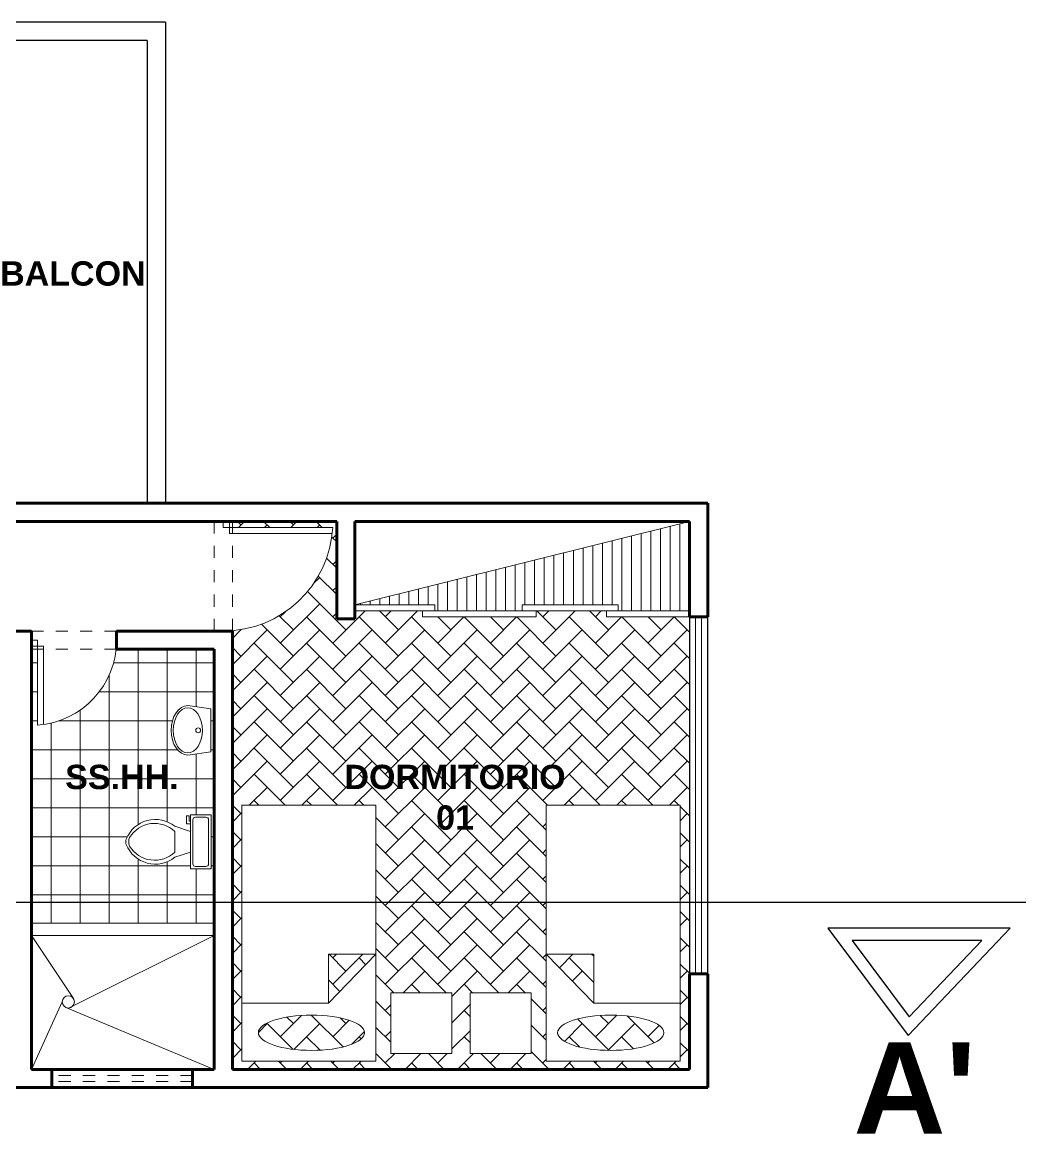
# Model space of a CAD drawing. Header units: millimetres. Extents: x 287 to 445, y 520 to 576.
# Drawn here: x 420.95 to 429.19, y 565.4 to 574.53 of the extents above; entities that cross this region are included whole.
import ezdxf

# ---------------------------------------------------------------- set-up
doc = ezdxf.new("R2010")
doc.units = ezdxf.units.MM
doc.header["$LTSCALE"] = 0.015
doc.linetypes.add('DASHED2', pattern=[9.525, 6.35, -3.175])
doc.layers.add('01 Corte', color=10, linetype='Continuous')
for name, color, linetype, lineweight in [('Muebles', 11, 'Continuous', 20), ('Muros', 41, 'Continuous', 60), ('Muros Bajos', 20, 'Continuous', 30), ('Proyecciones', 46, 'Continuous', 0), ('Puertas', 31, 'Continuous', 20), ('Texto', 133, 'Continuous', 20), ('Texturas', 38, 'Continuous', 0), ('Ventanas', 130, 'Continuous', 20)]:
    doc.layers.add(name, color=color, linetype=linetype, lineweight=lineweight)

# ---------------------------------------------------------------- blocks, each defined once
blk = doc.blocks.new('lavado 02')
at = {"layer": 'Muebles', "linetype": 'Continuous'}
for p, q in [((419.4792, 542.2666), (419.5047, 542.4545)), ((419.5047, 542.4545), (419.859, 542.4545)), ((419.5047, 542.4542), (419.5048, 542.4542)), ((419.8588, 542.4542), (419.859, 542.4542)), ((419.859, 542.4545), (419.885, 542.2666)), ((419.5502, 542.3512), (419.527, 542.3331)), ((419.5784, 542.3661), (419.5502, 542.3512)), ((419.6106, 542.3771), (419.5784, 542.3661)), ((419.6455, 542.384), (419.6106, 542.3771)), ((419.6818, 542.3863), (419.6455, 542.384)), ((419.7182, 542.384), (419.6818, 542.3863)), ((419.7531, 542.3771), (419.7182, 542.384)), ((419.7853, 542.3661), (419.7531, 542.3771)), ((419.8135, 542.3512), (419.7853, 542.3661)), ((419.8367, 542.3331), (419.8135, 542.3512)), ((419.4826, 542.2399), (419.4792, 542.2666)), ((419.4992, 542.2899), (419.4961, 542.2666)), ((419.4961, 542.2666), (419.4992, 542.2432)), ((419.5098, 542.3124), (419.4992, 542.2899)), ((419.527, 542.3331), (419.5098, 542.3124)), ((419.8539, 542.3124), (419.8367, 542.3331)), ((419.8645, 542.2899), (419.8539, 542.3124)), ((419.868, 542.2666), (419.8645, 542.2899)), ((419.8645, 542.2432), (419.868, 542.2666)), ((419.885, 542.2666), (419.8811, 542.2399)), ((419.4942, 542.2142), (419.4826, 542.2399)), ((419.5129, 542.1906), (419.4942, 542.2142)), ((419.4992, 542.2432), (419.5098, 542.2208)), ((419.5098, 542.2208), (419.527, 542.2001)), ((419.5382, 542.1698), (419.5129, 542.1906)), ((419.527, 542.2001), (419.5502, 542.1819)), ((419.569, 542.1528), (419.5382, 542.1698)), ((419.5502, 542.1819), (419.5784, 542.167)), ((419.5784, 542.167), (419.6106, 542.156)), ((419.7531, 542.156), (419.7853, 542.167)), ((419.7853, 542.167), (419.8135, 542.1819)), ((419.8255, 542.1698), (419.7947, 542.1528)), ((419.8135, 542.1819), (419.8367, 542.2001)), ((419.8507, 542.1906), (419.8255, 542.1698)), ((419.8367, 542.2001), (419.8539, 542.2208)), ((419.8695, 542.2142), (419.8507, 542.1906)), ((419.8539, 542.2208), (419.8645, 542.2432)), ((419.8811, 542.2399), (419.8695, 542.2142)), ((419.6041, 542.1402), (419.569, 542.1528)), ((419.6422, 542.1324), (419.6041, 542.1402)), ((419.6106, 542.156), (419.6455, 542.1492)), ((419.6818, 542.1298), (419.6422, 542.1324)), ((419.6455, 542.1492), (419.6818, 542.1469)), ((419.6818, 542.1469), (419.7182, 542.1492)), ((419.7215, 542.1324), (419.6818, 542.1298)), ((419.7182, 542.1492), (419.7531, 542.156)), ((419.7596, 542.1402), (419.7215, 542.1324)), ((419.7947, 542.1528), (419.7596, 542.1402))]:
    blk.add_line(p, q, dxfattribs=at)
blk.add_circle((419.6818, 542.3518), 0.0203, dxfattribs=at)
blk = doc.blocks.new('inodoro 02')
at = {"layer": 'Muebles'}
for p, q in [((418.6054, 542.4578, 0.0856), (418.6054, 542.9032, 0.0856)), ((418.6054, 542.9032, 0.0856), (418.7751, 542.9032, 0.0856)), ((418.7751, 542.9032, 0.0856), (418.7751, 542.4578, 0.0856)), ((418.8069, 542.8926, 0.0856), (418.7857, 542.8926, 0.0856)), ((418.7857, 542.8926, 0.0856), (418.7857, 542.8502, 0.0856)), ((418.8069, 542.829, 0.0856), (418.8069, 542.8926, 0.0856)), ((418.6266, 542.5002, 0.0856), (418.6266, 542.8608, 0.0856)), ((418.6478, 542.882, 0.0856), (418.7327, 542.882, 0.0856)), ((418.7539, 542.8608, 0.0856), (418.7539, 542.5002, 0.0856)), ((418.7857, 542.8502, 0.0856), (418.7751, 542.8502, 0.0856)), ((418.7751, 542.829, 0.0856), (418.8069, 542.829, 0.0856)), ((418.7751, 542.7654, 0.0856), (418.9024, 542.8078, 0.0856)), ((418.9024, 542.5957, 0.0856), (418.9024, 542.7654, 0.0856)), ((418.7751, 542.5957, 0.0856), (418.9024, 542.5532, 0.0856)), ((418.7751, 542.4578, 0.0856), (418.6054, 542.4578, 0.0856)), ((418.7327, 542.479, 0.0856), (418.6478, 542.479, 0.0856))]:
    blk.add_line(p, q, dxfattribs=at)
for centre, radius, start, end in [((418.6452, 542.8635, 0.0856), 0.0187, 81.8699, 188.1301), ((418.7353, 542.8635, 0.0856), 0.0187, 351.8699, 98.1301), ((419.0632, 542.6059, 0.0856), 0.2581, 22.02857, 128.53089), ((419.0682, 542.5914, 0.0856), 0.2403, 31.05318, 133.63227), ((419.1967, 542.6805, 0.0856), 0.0848, 335.73183, 24.26818), ((419.0632, 542.7552, 0.0856), 0.2581, 231.46929, 337.97157), ((419.0682, 542.7696, 0.0856), 0.2403, 226.36791, 328.94699), ((419.2205, 542.6805, 0.0856), 0.0848, 344.86053, 15.13947), ((418.6452, 542.4976, 0.0856), 0.0187, 171.8699, 278.1301), ((418.7353, 542.4976, 0.0856), 0.0187, 261.8699, 8.1301)]:
    blk.add_arc(centre, radius, start, end, dxfattribs=at)
blk = doc.blocks.new('Cama P12')
at = {"layer": 'Muebles'}
for p, q in [((428.7934, 546.4088), (428.7934, 544.3088)), ((429.8934, 546.4088), (428.7934, 546.4088)), ((429.8934, 544.3088), (429.8934, 546.4088)), ((430.0164, 546.3476), (430.0164, 545.8476)), ((430.5164, 546.3476), (430.0164, 546.3476)), ((430.5164, 545.8476), (430.5164, 546.3476)), ((429.5037, 545.9346), (428.7934, 545.9346)), ((429.5037, 545.9346), (429.5037, 545.5315)), ((429.8934, 545.5315), (429.5037, 545.9346)), ((430.0164, 545.8476), (430.5164, 545.8476)), ((429.5037, 545.5315), (429.8934, 545.5315)), ((428.7934, 544.3088), (429.8934, 544.3088))]:
    blk.add_line(p, q, dxfattribs=at)
at = {"layer": 'Muebles', "extrusion": (0, 0, -1)}
blk.add_ellipse((429.3638, 546.1765), major_axis=(-0.4359, 0), ratio=0.332956, dxfattribs=at)
blk = doc.blocks.new('P02')
at = {"layer": 'Proyecciones', "linetype": 'DASHED2'}
for p, q in [((454.1652, 543.0906), (454.8652, 543.0906)), ((454.1652, 542.9406), (454.8652, 542.9406))]:
    blk.add_line(p, q, dxfattribs=at)
at = {"layer": 'Puertas'}
for p, q in [((454.2152, 543.7138), (454.2152, 543.0156)), ((454.2652, 543.7084), (454.2652, 543.0656)), ((454.1652, 543.0656), (454.2652, 543.0656)), ((454.1652, 543.0156), (454.2152, 543.0156))]:
    blk.add_line(p, q, dxfattribs=at)
blk.add_arc((454.1652, 543.0156), 0.7, 0, 85.90396, dxfattribs=at)
blk = doc.blocks.new('p04')
at = {"layer": 'Proyecciones', "linetype": 'DASHED2'}
for p, q in [((451.0947, 543.0787), (451.9947, 543.0787)), ((451.0947, 542.9287), (451.9947, 542.9287))]:
    blk.add_line(p, q, dxfattribs=at)
at = {"layer": 'Puertas'}
for p, q in [((451.1447, 543.9023), (451.1447, 543.0037)), ((451.1947, 543.8981), (451.1947, 543.0537)), ((451.0947, 543.0537), (451.1947, 543.0537)), ((451.0947, 543.0037), (451.1447, 543.0037))]:
    blk.add_line(p, q, dxfattribs=at)
blk.add_arc((451.0947, 543.0037), 0.9, 0, 86.81526, dxfattribs=at)

msp = doc.modelspace()

# ---------------------------------------------------------------- hatches: boundary and pattern name
at = {"layer": 'Muebles'}
h = msp.add_hatch(dxfattribs=at)
h.set_pattern_fill('LINE', color=256, scale=0.025, angle=90, style=0)
h.set_pattern_definition([(90, (822.66971, 37.29303), (0.079375, 5e-18), [])])
h.paths.add_polyline_path([(426.4303, 570.426), (426.4303, 569.6916), (425.8462, 569.6916), (425.8462, 569.7416), (425.0576, 569.7416), (425.0576, 569.6916), (424.3403, 569.6916), (424.3403, 569.7416), (423.6848, 569.7416)])
at = {"layer": 'Texturas'}
h = msp.add_hatch(dxfattribs=at)
h.set_pattern_fill('AR-HBONE', color=256, scale=0.0015, style=0)
h.set_pattern_definition([(45, (-4.9632, 37.29303), (2e-17, 0.215526147), [0.4572, -0.1524]), (135, (-4.85544, 37.40079), (2e-17, 0.215526147), [0.4572, -0.1524])])
h.paths.add_polyline_path([(426.4303, 569.6416), (425.7495, 569.6416), (425.7495, 569.6916), (425.1732, 569.6916), (425.1732, 569.6416), (424.2393, 569.6416), (424.2393, 569.6916), (423.6848, 569.6916), (423.6848, 569.626), (423.5348, 569.626), (423.5348, 570.426), (422.6785, 570.426), (422.6785, 570.376), (423.5021, 570.376, -0.374059), (422.6785, 569.5291), (422.6785, 565.926), (426.4303, 565.926), (426.4303, 566.7104)])
h.paths.add_polyline_path([(423.8571, 568.0947), (423.8571, 565.9947), (422.7571, 565.9947), (422.7571, 568.0947)], flags=16)
h.paths.add_polyline_path([(425.2547, 568.0947), (426.3547, 568.0947), (426.3547, 565.9947), (425.2547, 565.9947)], flags=16)
h.paths.add_polyline_path([(423.8571, 566.872), (423.4674, 566.4689), (423.4674, 566.872)], flags=0)
h.paths.add_polyline_path([(425.2547, 566.872), (425.6445, 566.872), (425.6445, 566.4689)], flags=0)
h.paths.add_polyline_path([(424.4801, 566.5559), (424.4801, 566.0559), (423.9801, 566.0559), (423.9801, 566.5559)], flags=16)
h.paths.add_polyline_path([(424.6318, 566.5559), (425.1318, 566.5559), (425.1318, 566.0559), (424.6318, 566.0559)], flags=16)
edge = h.paths.add_edge_path(flags=0)
edge.add_ellipse((423.3275, 566.227), major_axis=(0.4359, 0), ratio=0.332956, start_angle=0, end_angle=360)
edge = h.paths.add_edge_path(flags=0)
edge.add_ellipse((425.7844, 566.227), major_axis=(-0.4359, 0), ratio=0.332956, start_angle=0, end_angle=360, ccw=False)
h.paths.add_polyline_path([(423.5888, 568.4525), (425.4234, 568.4525), (425.4234, 567.8949), (423.5888, 567.8949)], flags=24)
h = msp.add_hatch(dxfattribs=at)
h.set_pattern_fill('NET,_O', color=256, scale=0.075)
h.set_pattern_definition([(180, (822.66971, 37.29303), (0, 0.238125), []), (90, (822.66971, 37.29303), (0.238125, 1e-17), [])])
h.paths.add_polyline_path([(421.0285, 569.376), (421.0785, 569.376), (421.0785, 568.7528, 0.362752), (421.7245, 569.376), (421.7285, 569.376), (422.5285, 569.376), (422.5285, 567.126), (421.0285, 567.126)])
h.paths.add_polyline_path([(421.8066, 567.8171, 0.132891), (421.8066, 567.7728, 0.501323), (422.2067, 567.6677), (422.3339, 567.7101), (422.3339, 567.5722), (422.5036, 567.5722), (422.5036, 568.0177), (422.3339, 568.0177), (422.3339, 567.9646), (422.3233, 567.9646), (422.3233, 568.0071), (422.3021, 568.0071), (422.3021, 567.9434), (422.3339, 567.9434), (422.3339, 567.8798), (422.2067, 567.9222, 0.501317)], flags=16)
h.paths.add_polyline_path([(421.835, 567.7601, 0.48008), (422.2067, 567.7101), (422.2067, 567.8798, 0.48008), (421.835, 567.8298, 0.215004)], flags=0)
h.paths.add_polyline_path([(422.3552, 567.6146, 0.5), (422.3764, 567.5934), (422.4612, 567.5934, 0.5), (422.4824, 567.6146), (422.4824, 567.9752, 0.5), (422.4612, 567.9965), (422.3764, 567.9965, 0.5), (422.3552, 567.9752)], flags=0)
h.paths.add_polyline_path([(422.2158, 568.5668), (422.2366, 568.5415), (422.2602, 568.5228), (422.2859, 568.5112), (422.3126, 568.5078), (422.5005, 568.5333), (422.5005, 568.8876), (422.3126, 568.9136), (422.2859, 568.9097), (422.2602, 568.8981), (422.2366, 568.8793), (422.2158, 568.8541), (422.1988, 568.8233), (422.1862, 568.7882), (422.1784, 568.7501), (422.1758, 568.7104), (422.1784, 568.6708), (422.1862, 568.6327), (422.1988, 568.5976)], flags=16)
h.paths.add_polyline_path([(422.2279, 568.5788), (422.2461, 568.5556), (422.2668, 568.5384), (422.2892, 568.5278), (422.3126, 568.5247), (422.3359, 568.5278), (422.3584, 568.5384), (422.3791, 568.5556), (422.3972, 568.5788), (422.4121, 568.607), (422.4231, 568.6392), (422.43, 568.6741), (422.4323, 568.7104), (422.43, 568.7468), (422.4231, 568.7817), (422.4121, 568.8139), (422.3972, 568.8421), (422.3791, 568.8653), (422.3584, 568.8825), (422.3359, 568.8931), (422.3126, 568.8966), (422.2892, 568.8931), (422.2668, 568.8825), (422.2461, 568.8653), (422.2279, 568.8421), (422.213, 568.8139), (422.202, 568.7817), (422.1952, 568.7468), (422.1929, 568.7104), (422.1952, 568.6741), (422.202, 568.6392), (422.213, 568.607)], flags=0)
h.paths.add_polyline_path([(422.4181, 568.7104, 1), (422.3775, 568.7104, 1)], flags=0)
h.paths.add_polyline_path([(422.2475, 568.4525), (421.2953, 568.4525), (421.2953, 568.1955), (422.2475, 568.1955)], flags=24)

# ---------------------------------------------------------------- linework, layer by layer
at = {"layer": '01 Corte'}
msp.add_line((429.191, 567.2964), (388.296, 567.2964), dxfattribs=at)
msp.add_lwpolyline([(429.064, 567.0855), (427.5669, 567.0855), (428.2256, 566.2036), (429.064, 567.0855)], dxfattribs=at)
msp.add_lwpolyline([(428.8309, 566.9855), (427.7664, 566.9855), (428.2348, 566.3584)], close=True, dxfattribs=at)
at = {"layer": 'Muebles'}
for p, q in [((423.6848, 569.7416), (426.4303, 570.426)), ((423.6848, 569.7416), (424.3403, 569.7416)), ((424.3403, 569.7416), (424.3403, 569.6916)), ((425.0576, 569.7416), (425.8462, 569.7416)), ((425.0576, 569.7416), (425.0576, 569.6916)), ((425.8462, 569.7416), (425.8462, 569.6916)), ((423.6848, 569.6916), (426.4303, 569.6916)), ((424.2393, 569.6916), (424.2393, 569.6416)), ((424.2393, 569.6416), (425.1732, 569.6416)), ((425.1732, 569.6916), (425.1732, 569.6416)), ((425.7495, 569.6916), (425.7495, 569.6416)), ((425.7495, 569.6416), (426.4303, 569.6416)), ((422.5285, 567.126), (421.0285, 567.126)), ((421.0285, 567.026), (421.3736, 566.5078)), ((422.5285, 567.026), (421.0285, 567.026)), ((422.5285, 567.026), (421.3319, 566.43)), ((421.0285, 565.926), (421.2819, 566.48)), ((422.5285, 565.926), (421.3127, 566.4339))]:
    msp.add_line(p, q, dxfattribs=at)
msp.add_circle((421.3319, 566.48), 0.05, dxfattribs=at)
at = {"layer": 'Muros'}
for p, q in [((420.8285, 570.576), (426.5803, 570.576)), ((426.5803, 569.6416), (426.5803, 570.576)), ((420.6785, 570.426), (423.5348, 570.426)), ((423.5348, 570.426), (423.5348, 569.626)), ((423.6848, 570.426), (423.6848, 569.626)), ((426.4303, 569.6416), (426.4303, 570.426)), ((426.4303, 569.6416), (426.5803, 569.6416)), ((423.5348, 569.626), (423.6848, 569.626)), ((421.0285, 569.526), (420.8785, 569.526)), ((421.0285, 565.926), (421.0285, 569.526)), ((421.7285, 569.526), (421.7285, 569.376)), ((422.5285, 569.526), (421.7285, 569.526)), ((422.6785, 569.526), (422.5285, 569.526)), ((422.6785, 565.926), (422.6785, 569.526)), ((422.5285, 569.376), (421.7245, 569.376)), ((422.5285, 565.926), (422.5285, 569.376)), ((426.4303, 566.7104), (426.5803, 566.7104)), ((426.4303, 565.926), (426.4303, 566.7104)), ((426.5803, 565.776), (426.5803, 566.7104)), ((421.1953, 565.926), (421.0285, 565.926)), ((422.3521, 565.926), (421.1953, 565.926)), ((421.1953, 565.776), (421.1953, 565.926)), ((422.3521, 565.776), (422.3521, 565.926)), ((422.5285, 565.926), (422.3521, 565.926)), ((426.4303, 565.926), (422.6785, 565.926)), ((421.0285, 565.776), (420.8785, 565.776)), ((421.1953, 565.776), (421.0285, 565.776)), ((422.3521, 565.776), (421.1953, 565.776)), ((422.5285, 565.776), (422.3521, 565.776)), ((422.6785, 565.776), (422.5285, 565.776)), ((425.5785, 565.776), (422.6785, 565.776)), ((426.5803, 565.776), (425.5785, 565.776))]:
    msp.add_line(p, q, dxfattribs=at)
msp.add_lwpolyline([(423.6848, 570.426), (426.4303, 570.426)], dxfattribs=at)
at = {"layer": 'Muros Bajos'}
for p, q in [((422.1285, 574.526), (420.8285, 574.526)), ((422.1285, 574.526), (422.1285, 570.576)), ((421.9785, 574.376), (420.8285, 574.376)), ((421.9785, 574.376), (421.9785, 570.576)), ((426.4303, 569.6416), (426.4303, 566.7104)), ((426.5803, 566.7104), (426.5803, 569.6416))]:
    msp.add_line(p, q, dxfattribs=at)
at = {"layer": 'Ventanas'}
for p, q in [((426.4803, 569.6416), (426.4803, 566.7104)), ((426.5303, 569.6416), (426.5303, 566.7104))]:
    msp.add_line(p, q, dxfattribs=at)
at = {"layer": 'Ventanas', "linetype": 'DASHED2'}
for p, q in [((422.3521, 565.876), (421.1953, 565.876)), ((422.3521, 565.826), (421.1953, 565.826))]:
    msp.add_line(p, q, dxfattribs=at)

# ---------------------------------------------------------------- block references
at = {"layer": 'Muebles', "xscale": -1}
for name, p, rotation in [('lavado 02', (-119.954, 149.0286, -0.0856), 270), ('Cama P12', (-6.0363, 1112.4035), 180)]:
    msp.add_blockref(name, p, dxfattribs=dict(at, rotation=rotation))
at = {"layer": 'Muebles', "rotation": 180.0000000000119}
msp.add_blockref('Cama P12', (855.1481, 1112.4035), dxfattribs=at)
at = {"layer": 'Muebles', "xscale": -1}
msp.add_blockref('inodoro 02', (841.109, 25.1144, -0.0856), dxfattribs=at)
at = {"layer": 'Puertas', "rotation": 270}
msp.add_blockref('p04', (-120.4001, 1021.5207), dxfattribs=at)
at = {"layer": 'Puertas', "xscale": -1, "rotation": 180}
msp.add_blockref('P02', (-33.1367, 1112.4666), dxfattribs=at)

# ---------------------------------------------------------------- texts
at = {"layer": 'Texto', "width": 1.072698}
for s, insert, char_height, attachment_point in [('{\\fArial|b1|i0|c0|p34;\\H2x;BALCON}', (421.3691, 572.5626), 0.1, 2), ('{\\fArial|b1|i0|c0|p34;\\H2x;SS.HH.}', (421.7714, 568.4275), 0.1, 2), ('{\\fArial|b1|i0|c0|p34;\\H2x;DORMITORIO 01}', (424.5061, 568.4275), 0.1, 2), ("{\\fArial|b1|i0|c0|p34;A'}", (428.2795, 565.3971), 0.75, 8)]:
    msp.add_mtext(s, dxfattribs=dict(at, insert=insert, char_height=char_height, attachment_point=attachment_point))

doc.saveas('drawing.dxf')
